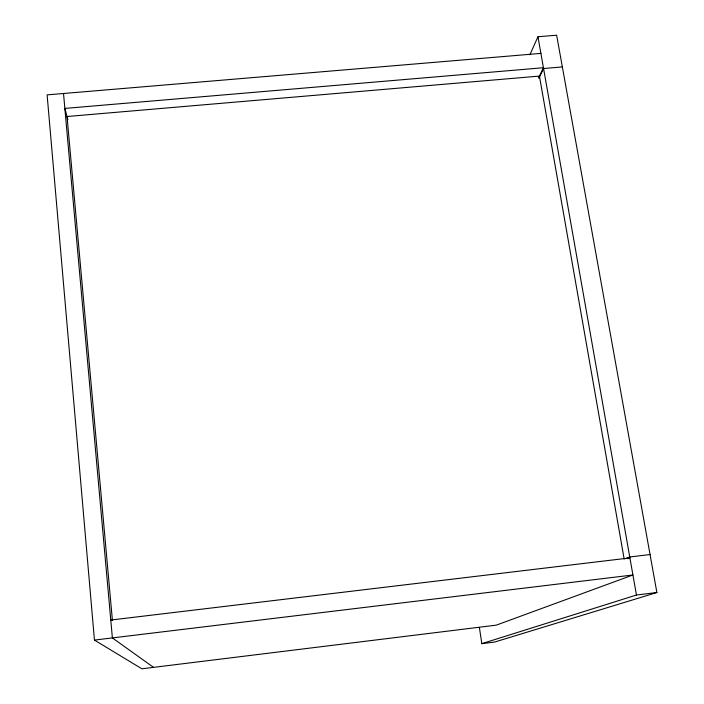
<?xml version="1.0" encoding="UTF-8"?>
<svg xmlns="http://www.w3.org/2000/svg" width="704" height="704" viewBox="0 0 704 704"><rect width="100%" height="100%" fill="white"/><g stroke="black" fill="none" stroke-linecap="round" stroke-linejoin="round"><path stroke-width="1.06" d="M529.901 54.754L537.962 36.749L556.644 35.2L656.885 592.522L494.604 642.066L481.818 643.658L479.389 627.431M538.71 77.625L543.435 67.725L64.856 108.416L67.866 119.557M538.93 78.232L543.576 68.526L562.355 66.924M625.706 558.65L629.746 556.97L650.047 554.541M627.889 558.747L629.913 557.911L110.783 620.039M481.818 643.658L636.46 595.021L656.885 592.522M94.45 640.077L632.922 574.983L496.32 625.134L141.874 668.8L94.45 640.077L47.115 94.873L540.901 53.39M153.542 667.366L112.385 637.912L63.518 93.491M537.962 36.749L636.46 595.021M624.184 559.117L539.44 76.085L67.038 116.512L112.411 620.418"/></g></svg>
